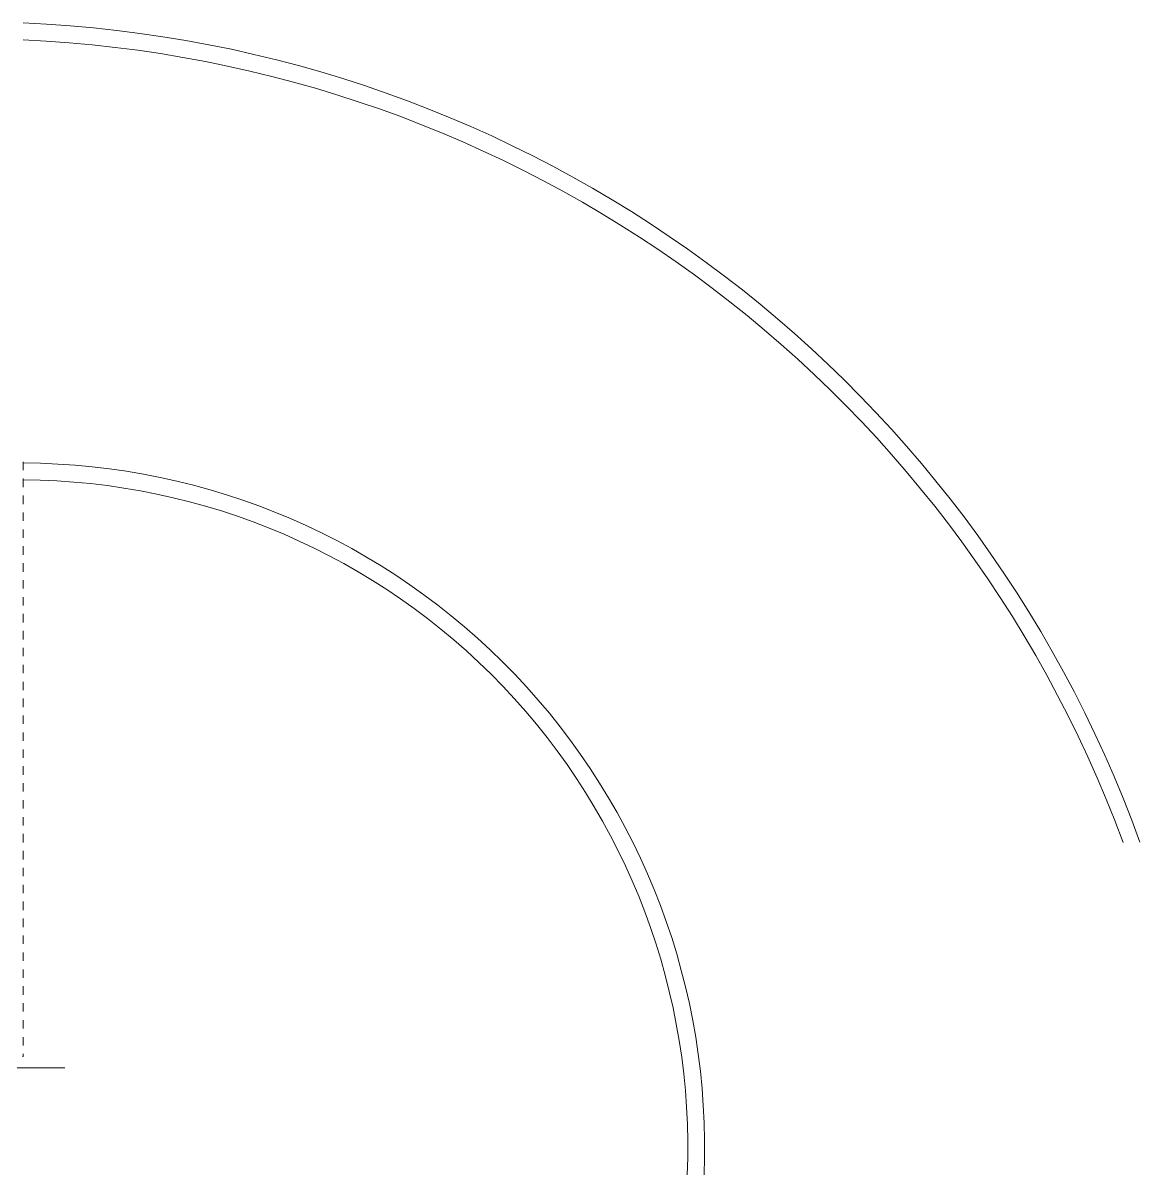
# Model space of a CAD drawing. Header units: millimetres. Extents: x 539 to 842, y -453 to -96.
# Drawn here: x 828.99 to 842.19, y -409.51 to -395.89 of the extents above; entities that cross this region are included whole.
import ezdxf

# ---------------------------------------------------------------- set-up
doc = ezdxf.new("R2010")
doc.units = ezdxf.units.MM
doc.header["$LTSCALE"] = 0.1
for name, pattern in [('ACAD_ISO02W100', [15, 12, -3]), ('CONTINUA', [0]), ('HIDDEN', [0.375, 0.25, -0.125])]:
    doc.linetypes.add(name, pattern=pattern)
doc.layers.get('0').update_dxf_attribs({"lineweight": 5})
for name, color, linetype, lineweight in [('00-Agua Fria', 5, 'ACAD_ISO02W100', 20), ('CORDON H NUEVO', 251, 'Continuous', 5), ('Lavarropa', 7, 'HIDDEN', 5)]:
    doc.layers.add(name, color=color, linetype=linetype, lineweight=lineweight)

# ---------------------------------------------------------------- blocks, each defined once
blk = doc.blocks.new('SS final')
at = {"color": 8, "lineweight": 18}
for p in [(1078.04, -439.37), (1067.835, -446.4)]:
    blk.add_line(p, (1078.04, -446.4), dxfattribs=at)
at = {"layer": 'CORDON H NUEVO', "color": 8, "lineweight": 5}
for centre, radius, start, end in [((1077.433, -448.851), 14.679, 19.842, 87.6306), ((1077.416, -448.893), 14.521, 20.2421, 87.5364), ((1078.007, -447.473), 8.088, 357.6821, 89.761), ((1078.006, -447.476), 7.891, 357.6473, 89.7465)]:
    blk.add_arc(centre, radius, start, end, dxfattribs=at)

msp = doc.modelspace()

# ---------------------------------------------------------------- linework, layer by layer
at = {"layer": '00-Agua Fria', "linetype": 'CONTINUA'}
msp.add_lwpolyline([(829.483, -408.242), (806.684, -408.242)], dxfattribs=at)

# ---------------------------------------------------------------- block references
at = {"layer": 'Lavarropa', "color": 3, "linetype": 'CONTINUA', "lineweight": 13}
msp.add_blockref('SS final', (-249.052, 38.294), dxfattribs=at)

doc.saveas('drawing.dxf')
